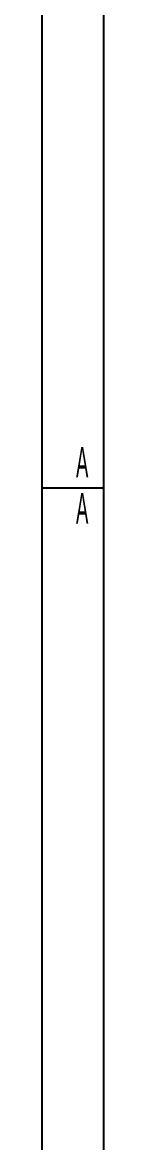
# Model space of a CAD drawing. Extents: x -3873 to 164127, y 7129 to 96529.
# Drawn here: x -3873 to -2873, y 55843 to 74137 of the extents above; entities that cross this region are included whole.
import ezdxf
from ezdxf.enums import TextEntityAlignment as Align

# ---------------------------------------------------------------- set-up
doc = ezdxf.new("R2010")
doc.units = 0
doc.layers.get('0').update_dxf_attribs({"linetype": 'CONTINUOUS'})
doc.layers.add('LAYOUT', color=90, linetype='CONTINUOUS')
doc.styles.add('025_100', font='arial.ttf', dxfattribs={"height": 250})
doc.styles.add('035_100', font='arial.ttf', dxfattribs={"height": 350})
doc.styles.add('050_100', font='arial.ttf', dxfattribs={"height": 500})

# ---------------------------------------------------------------- blocks, each defined once
blk = doc.blocks.new('*U401')
at = {"color": 3, "linetype": 'Continuous'}
for p, q in [((-168000, 0), (-168000, 89400)), ((-167000, 59400), (-168000, 59400))]:
    blk.add_line(p, q, dxfattribs=at)
at = {"color": 7, "linetype": 'Continuous'}
blk.add_line((-167000, 1000), (-167000, 88400), dxfattribs=at)
at = {"color": 2, "style": '050_100', "width": 0.428342}
for p, p2 in [((-167450, 59576), (-167250, 59576)), ((-167450, 58824), (-167250, 58824))]:
    blk.add_text('A', height=500, dxfattribs=at).set_placement(p, p2, align=Align.FIT)
at = {"color": 1, "linetype": 'Continuous', "ltscale": 50}
for tag, p, height, style in [('PROJECT', (-13710, 8757), 400, '035_100'), ('drawingnr', (-9521, 1405), 550, '050_100')]:
    blk.add_attdef(tag, p, '', height=height, dxfattribs=dict(at, style=style))
at = {"color": 4, "linetype": 'Continuous', "ltscale": 50}
for tag, p, height, style in [('title1', (-8362, 4404), 350, '035_100'), ('bird', (-17252, 4446), 250, '025_100'), ('capacity', (-12319, 4446), 250, '025_100'), ('w1', (-17252, 3796), 250, '025_100'), ('w2', (-16208, 3796), 250, '025_100'), ('w3', (-15164, 3796), 250, '025_100'), ('drawn', (-12319, 3796), 250, '025_100'), ('title2', (-8362, 3754), 350, '035_100'), ('scald', (-17252, 3146), 250, '025_100'), ('check', (-12319, 3146), 250, '025_100'), ('title3', (-8362, 3104), 350, '035_100'), ('scale', (-12319, 2496), 250, '025_100'), ('date', (-12319, 1846), 250, '025_100'), ('dept', (-12319, 1196), 250, '025_100')]:
    blk.add_attdef(tag, p, '', height=height, dxfattribs=dict(at, style=style))

msp = doc.modelspace()

# ---------------------------------------------------------------- block references
at = {"layer": 'LAYOUT', "linetype": 'Continuous', "ltscale": 50}
msp.add_blockref('*U401', (164127, 7129), dxfattribs=at)

doc.saveas('drawing.dxf')
